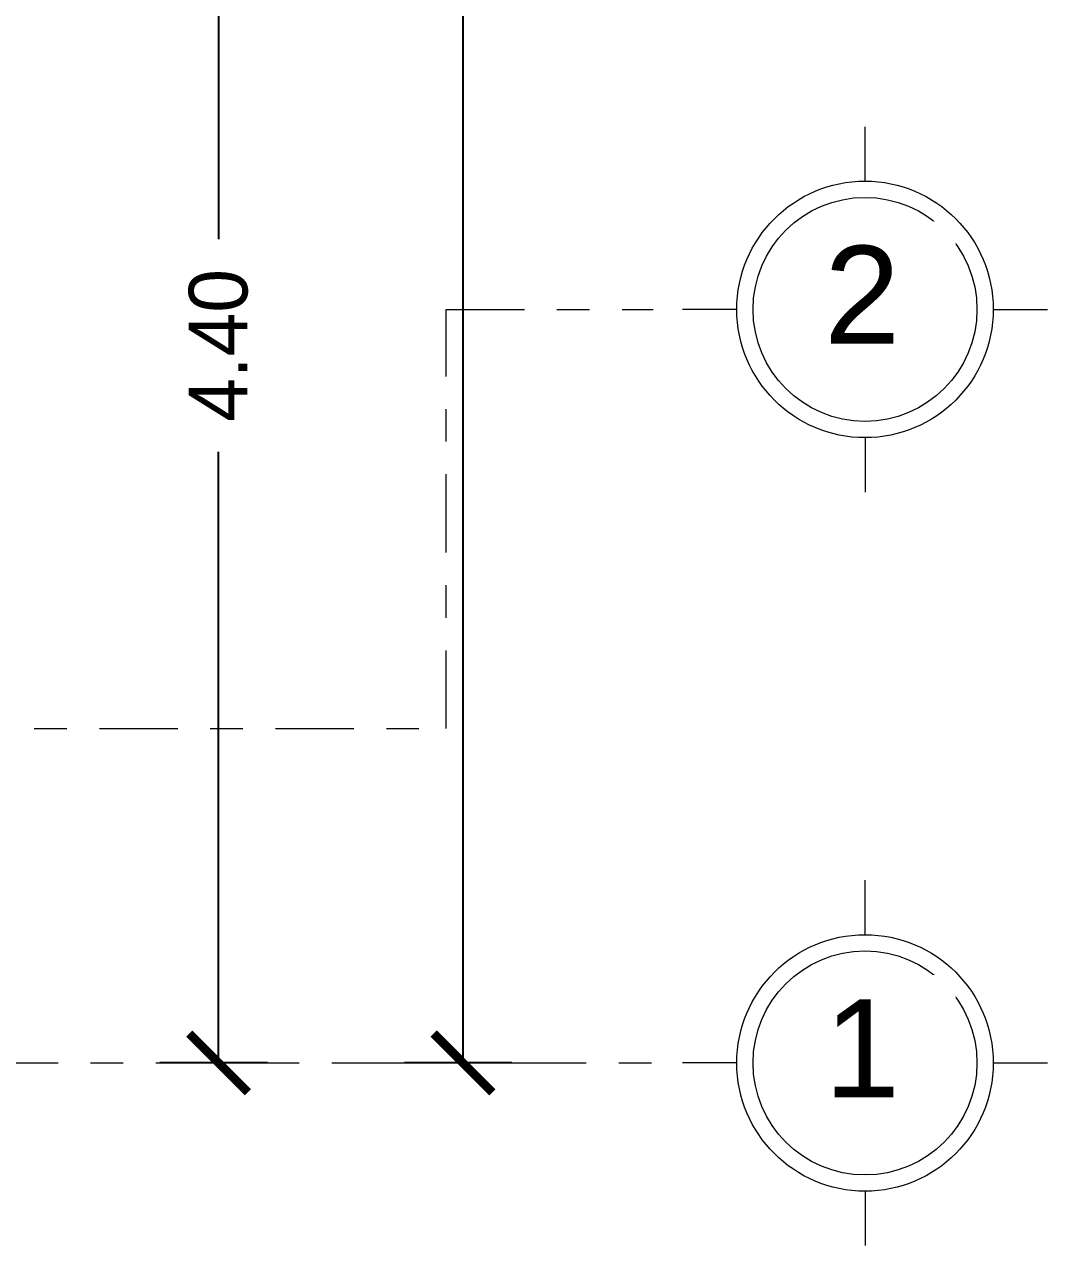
# Model space of a CAD drawing. Header units: millimetres. Extents: x -9559 to 23034, y -7226 to 22400.
# Drawn here: x 191.391 to 194.53, y 34.733 to 38.477 of the extents above; entities that cross this region are included whole.
import ezdxf

# ---------------------------------------------------------------- set-up
doc = ezdxf.new("R2010")
doc.units = ezdxf.units.MM
doc.header["$LTSCALE"] = 0.02
doc.linetypes.add('ACAD_ISO10W100', pattern=[18, 12, -3, 0, -3])
for name, color, linetype, lineweight in [('A-ANNO-DIMS', 251, 'Continuous', 9), ('A_DIM-1', 251, 'Continuous', 18), ('S-GRID', 253, 'ACAD_ISO10W100', 5), ('S-GRID-IDEN', 253, 'Continuous', 9)]:
    doc.layers.add(name, color=color, linetype=linetype, lineweight=lineweight)
doc.styles.add('Arial_5', font='arial.ttf', dxfattribs={"height": 0.003})
doc.styles.get("Standard").update_dxf_attribs({"font": 'GOTHIC.TTF'})
doc.dimstyles.get("Standard").update_dxf_attribs({"dimtxt": 0.18, "dimasz": 0.18, "dimexe": 0.18, "dimexo": 0.0625, "dimgap": 0.09, "dimtad": 0, "dimzin": 3, "dimdsep": 46, "dimtxsty": 'Standard', "dimblk": 'ARCHTICK', "dimcen": 0.09, "dimadec": 0, "dimazin": 0, "dimtfac": 1, "dimtofl": 0, "dimtmove": 0, "dimatfit": 3, "dimldrblk": 'ARCHTICK', "dimfxl": 1, "dimtolj": 1, "dimtzin": 0, "dimarcsym": 0})
pattern_1 = [(0, (4e-16, 1e-16), (0, 6.985), [5.08, -1.905]), (90, (4e-16, 1e-16), (-6.985, 4e-16), [5.08, -1.905])]

# ---------------------------------------------------------------- blocks, each defined once
blk = doc.blocks.new('Rejilla - Extremo inicial de rejilla - Círculo-11506-Nivel 1')
h = blk.add_hatch()
h.set_pattern_fill('ANGLE', color=256)
h.set_pattern_definition(pattern_1)
h.paths.add_polyline_path([(0, 0.003933), (0, 0.00452, 0.414214), (-0.00452, 0), (-0.003933, 0, -0.414214)])
h.paths.add_polyline_path([(0, -0.003933), (0, -0.00452, 0.414214), (0.00452, 0), (0.003933, 0, -0.414214)])
at = {"layer": 'A_DIM-1', "true_color": 0x000000, "transparency": 33554661}
h = blk.add_hatch(dxfattribs=at)
h.set_pattern_fill('ANGLE', color=18)
h.set_pattern_definition(pattern_1)
h.paths.add_polyline_path([(0, 0.00452), (0, 0.003933, -0.414214), (0.003933, 0), (0.00452, 0, 0.414214)])
h.paths.add_polyline_path([(-0.003933, 0), (-0.00452, 0, 0.414214), (0, -0.00452), (0, -0.003933, -0.414214)])
at = {"layer": 'S-GRID'}
h = blk.add_hatch(dxfattribs=at)
h.set_pattern_fill('ANGLE', color=256)
h.set_pattern_definition(pattern_1)
h.paths.add_polyline_path([(0, 0.003933), (0, 0.00452, 0.414214), (-0.00452, 0), (-0.003933, 0, -0.414214)])
h.paths.add_polyline_path([(0, -0.003933), (0, -0.00452, 0.414214), (0.00452, 0), (0.003933, 0, -0.414214)])
at = {"layer": 'S-GRID', "linetype": 'Continuous'}
h = blk.add_hatch(dxfattribs=at)
h.set_pattern_fill('AR-B88', color=256, scale=0.1)
h.paths.add_polyline_path([(0, 0.00452), (0, 0.003933, -0.414214), (0.003933, 0), (0.00452, 0, 0.414214)])
h.paths.add_polyline_path([(-0.003933, 0), (-0.00452, 0, 0.414214), (0, -0.00452), (0, -0.003933, -0.414214)])
at = {"layer": 'S-GRID-IDEN', "linetype": 'Continuous'}
for p, q in [((0, 0.003933), (0, 0.0056)), ((-0.003933, 0), (-0.0056, 0)), ((0.003933, 0), (0.0056, 0)), ((0, -0.003933), (0, -0.0056))]:
    blk.add_line(p, q, dxfattribs=at)
for radius in [0.003933, 0.003434]:
    blk.add_circle((0, 0), radius, dxfattribs=at)
blk = doc.blocks.new('_ArchTick')
at = {"color": 0, "linetype": 'ByBlock', "const_width": 0.15}
blk.add_lwpolyline([(-0.5, -0.5), (0.5, 0.5)], dxfattribs=at)
blk = doc.blocks.new('*D351')
at = {"layer": 'A-ANNO-DIMS', "color": 0, "lineweight": -2, "transparency": 16777216}
for p, q in [((192.1365, 39.6928), (191.8068, 39.6928)), ((191.9868, 39.6928), (191.9868, 37.8186)), ((191.9868, 35.2928), (191.9868, 37.167)), ((192.1365, 35.2928), (191.8068, 35.2928))]:
    blk.add_line(p, q, dxfattribs=at)
at = {"layer": 'A-ANNO-DIMS', "color": 0, "lineweight": -2, "transparency": 16777216, "xscale": 0.18, "yscale": 0.18, "zscale": 0.18}
for p, rotation in [((191.9868, 39.6928), 90), ((191.9868, 35.2928), 270)]:
    blk.add_blockref('_ArchTick', p, dxfattribs=dict(at, rotation=rotation))
at = {"layer": 'A-ANNO-DIMS', "color": 0, "transparency": 16777216, "insert": (191.9868, 37.4928), "char_height": 0.18, "width": 0.607447, "attachment_point": 5, "rotation": 90}
blk.add_mtext('\\A1;4.40', dxfattribs=at)
blk = doc.blocks.new('*D352')
at = {"layer": 'A-ANNO-DIMS', "color": 0, "lineweight": -2, "transparency": 16777216}
for p, q in [((192.8865, 52.0428), (192.5568, 52.0428)), ((192.7368, 52.0428), (192.7368, 44.047)), ((192.7368, 35.2928), (192.7368, 43.2887)), ((192.8865, 35.2928), (192.5568, 35.2928))]:
    blk.add_line(p, q, dxfattribs=at)
at = {"layer": 'A-ANNO-DIMS', "color": 0, "lineweight": -2, "transparency": 16777216, "xscale": 0.18, "yscale": 0.18, "zscale": 0.18}
for p, rotation in [((192.7368, 52.0428), 90), ((192.7368, 35.2928), 270)]:
    blk.add_blockref('_ArchTick', p, dxfattribs=dict(at, rotation=rotation))
at = {"layer": 'A-ANNO-DIMS', "color": 0, "transparency": 16777216, "insert": (192.7368, 43.6678), "char_height": 0.18, "width": 0.607447, "attachment_point": 5, "rotation": 90}
blk.add_mtext('\\A1;16.75', dxfattribs=at)

msp = doc.modelspace()

# ---------------------------------------------------------------- linework, layer by layer
at = {"layer": 'S-GRID'}
for p, q in [((192.6848, 37.6033), (193.3198, 37.6033)), ((192.6848, 36.3178), (192.6848, 37.6033)), ((179.2015, 36.3178), (192.6848, 36.3178)), ((178.8345, 35.2928), (193.3198, 35.2928))]:
    msp.add_line(p, q, dxfattribs=at)

# ---------------------------------------------------------------- block references
at = {"layer": 'S-GRID-IDEN', "color": 251, "true_color": 0x636466, "xscale": 99.99999999999993, "yscale": 99.99999999999993, "zscale": 99.99999999999993}
for p, rotation in [((193.9698, 37.6033), 269.9999999999995), ((193.9698, 35.2928), 269.9999999999994)]:
    msp.add_blockref('Rejilla - Extremo inicial de rejilla - Círculo-11506-Nivel 1', p, dxfattribs=dict(at, rotation=rotation))

# ---------------------------------------------------------------- dimensions: what is measured, and where the dimension line sits
at = {"layer": 'A-ANNO-DIMS'}
for base, p1, p2, picture, middle in [((192.7368, 35.2928), (192.949, 52.0428), (192.949, 35.2928), '*D352', (192.7368, 43.6678)), ((191.9868, 35.2928), (192.199, 39.6928), (192.199, 35.2928), '*D351', (191.9868, 37.4928))]:
    dim = msp.add_linear_dim(base=base, p1=p1, p2=p2, angle=90, dimstyle='Standard', dxfattribs=at)
    dim.commit()
    dim.dimension.update_dxf_attribs({"geometry": picture, "text_midpoint": middle})

# ---------------------------------------------------------------- next in the draw order: texts
at = {"layer": 'S-GRID-IDEN', "char_height": 0.3, "width": 0.328039, "attachment_point": 1, "style": 'Arial_5', "bg_fill": 3, "box_fill_scale": 1.25, "bg_fill_color": 256, "bg_fill_true_color": 13158600, "bg_fill_transparency": 0}
for s, insert in [('2', (193.8445, 37.7982)), ('1', (193.8445, 35.4877))]:
    msp.add_mtext(s, dxfattribs=dict(at, insert=insert))

doc.saveas('drawing.dxf')
